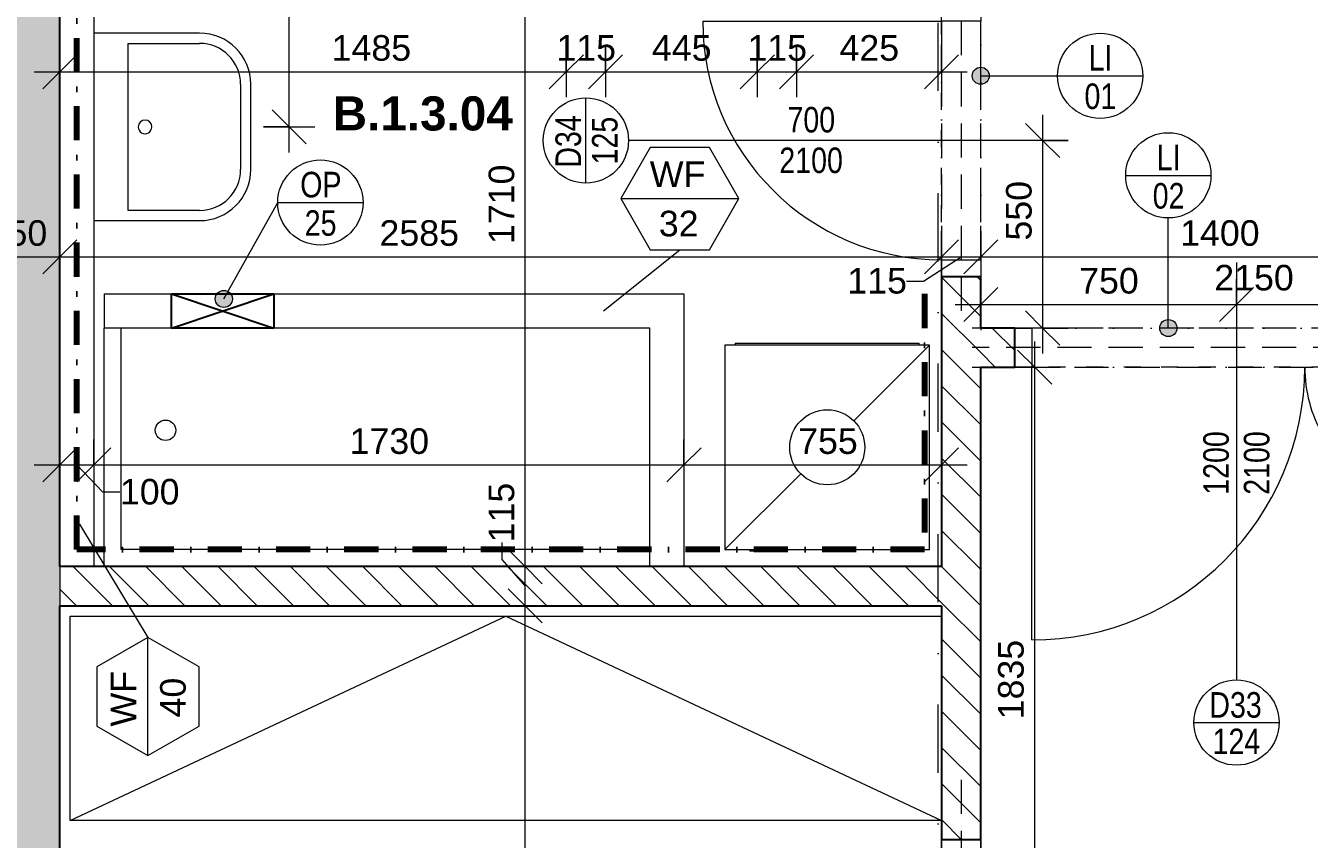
# Model space of a CAD drawing. Header units: millimetres. Extents: x -8633 to 38101, y -2985 to 57546.
# Drawn here: x 12596 to 16359, y 47453 to 49840 of the extents above; entities that cross this region are included whole.
import ezdxf

# ---------------------------------------------------------------- set-up
doc = ezdxf.new("R2010")
doc.units = ezdxf.units.MM
for name, pattern in [('HA_Dash_3mm-S1mm', [150, 100, -50]), ('HA_DashDot_10mm-S3mm', [500, 200, -150, 0, -150]), ('HA_DashDot_2_2mm-S0_6mm', [110, 50, -30, 0, -30]), ('HA_DashDot_4mm-S1mm', [200, 100, -50, 0, -50])]:
    doc.linetypes.add(name, pattern=pattern)
for name, color, linetype, lineweight in [('A-____-____-DIMS', 9, 'Continuous', 5), ('A-____-____-DIMS-50', 9, 'Continuous', 5), ('A-AREA-____-IDEN', 9, 'Continuous', 9), ('A-DETL-____-OTLN', 9, 'Continuous', 25), ('A-DOOR-____-IDEN', 9, 'Continuous', 9), ('A-DOOR-____-MCUT', 9, 'HA_DashDot_2_2mm-S0_6mm', 9), ('A-DOOR-____-OTLN', 9, 'Continuous', 9), ('A-DOOR-FRAM-MCUT', 9, 'Continuous', 9), ('A-GENM-____-HDLN', 9, 'HA_Dash_3mm-S1mm', 9), ('A-GENM-____-IDEN', 9, 'Continuous', 9), ('A-GENM-____-OTLN', 9, 'Continuous', 9), ('A-WALL-____-IDEN', 9, 'Continuous', 9), ('A-WALL-____-MCUT', 9, 'Continuous', 25), ('A-WALL-____-PATT', 9, 'Continuous', 25), ('E-ELEC-FIXT-OTLN', 9, 'Continuous', 9), ('I-FURN-____-OTLN', 9, 'Continuous', 9), ('I-WALL-____-MCUT', 9, 'Continuous', 25), ('I-WALL-____-OTLN', 9, 'Continuous', 9), ('P-SANR-FIXT-OTLN', 9, 'Continuous', 9), ('S-GRID-____-OTLN', 9, 'Continuous', 5)]:
    doc.layers.add(name, color=color, linetype=linetype, lineweight=lineweight)
doc.styles.add('Arial_1', font='arial.ttf', dxfattribs={"height": 75})
doc.styles.add('Arial_2', font='arial.ttf', dxfattribs={"width": 0.8, "height": 75})
doc.styles.add('Arial_B', font='arialbd.ttf', dxfattribs={"height": 100})
doc.dimstyles.new('Inner_Dimensions', dxfattribs={"dimscale": 304.8, "dimtxt": 76.519455, "dimasz": 0.328084, "dimexe": 0.246063, "dimexo": 0.0625, "dimgap": 0.032808, "dimtad": 1, "dimdec": 0, "dimzin": 0, "dimdsep": 46, "dimtxsty": 'Arial_1', "dimblk1": 'OBLIQUE', "dimblk2": 'OBLIQUE', "dimsah": 1, "dimcen": 0.09, "dimdle": 0.246063, "dimazin": 0, "dimtfac": 1, "dimtdec": 4, "dimtix": 1, "dimtmove": 0, "dimatfit": 3, "dimfxl": 0.246063, "dimfxlon": 1, "dimtvp": 1, "dimtolj": 1, "dimtzin": 0, "dimlwd": 9, "dimlwe": 9, "dimarcsym": 2})
doc.dimstyles.new('Inner_Dimensions_1', dxfattribs={"dimscale": 304.8, "dimtxt": 76.519455, "dimasz": 0.328084, "dimexe": 0.246063, "dimexo": 0.0625, "dimgap": 0.032808, "dimtad": 1, "dimdec": 0, "dimzin": 0, "dimdsep": 46, "dimtxsty": 'Arial_1', "dimblk1": 'OBLIQUE', "dimblk2": 'OBLIQUE', "dimsah": 1, "dimcen": 0.09, "dimdle": 0.246063, "dimazin": 0, "dimtfac": 1, "dimtdec": 4, "dimtix": 1, "dimtmove": 2, "dimatfit": 3, "dimfxl": 0.246063, "dimfxlon": 1, "dimtvp": 1, "dimtolj": 1, "dimtzin": 0, "dimlwd": 9, "dimlwe": 9, "dimarcsym": 2})
doc.dimstyles.new('Inner_Dimensions_2', dxfattribs={"dimscale": 304.8, "dimtxt": 76.519455, "dimasz": 0.328084, "dimexe": 0.246063, "dimexo": 0.0625, "dimgap": 0.032808, "dimtad": 1, "dimdec": 0, "dimzin": 0, "dimdsep": 46, "dimtxsty": 'Arial_1', "dimblk1": 'OBLIQUE', "dimblk2": 'OBLIQUE', "dimsah": 1, "dimcen": 0.09, "dimdle": 0.246063, "dimazin": 0, "dimtfac": 1, "dimtdec": 4, "dimtix": 1, "dimtmove": 1, "dimatfit": 3, "dimfxl": 0.246063, "dimfxlon": 1, "dimtvp": 1, "dimtolj": 1, "dimtzin": 0, "dimlwd": 9, "dimlwe": 9, "dimarcsym": 2})
pattern_1 = [(135, (0, 0), (-53.03301, -53.03301), [])]

# ---------------------------------------------------------------- blocks, each defined once
blk = doc.blocks.new('HA_DR_Single_Swing_Solid - In_BJ_700x2100-2124340-DPS_1NP - B')
at = {"layer": 'A-DOOR-____-MCUT'}
for p, q in [((-350, 57.5), (350, 57.5)), ((-350, -57.5), (350, -57.5))]:
    blk.add_line(p, q, dxfattribs=at)
at = {"layer": 'A-DOOR-____-OTLN', "lineweight": 5}
blk.add_line((350, 757.5), (350, 57.5), dxfattribs=at)
blk.add_arc((350, 57.5), 700, 90, 180, dxfattribs=at)
at = {"layer": 'A-DOOR-FRAM-MCUT'}
for p, q in [((-400, 57.5), (-350, 57.5)), ((-350, 57.5), (-350, -57.5)), ((350, 57.5), (400, 57.5)), ((350, -57.5), (350, 57.5)), ((-350, -57.5), (-400, -57.5)), ((400, -57.5), (350, -57.5))]:
    blk.add_line(p, q, dxfattribs=at)
blk = doc.blocks.new('HA_DR_Single_Swing_Solid - In_BJ_800x2100-2124336-DPS_1NP - B')
at = {"layer": 'A-DOOR-____-MCUT'}
for p, q in [((-400, 57.5), (400, 57.5)), ((-400, -57.5), (400, -57.5))]:
    blk.add_line(p, q, dxfattribs=at)
at = {"layer": 'A-DOOR-____-OTLN', "lineweight": 5}
blk.add_line((400, 857.5), (400, 57.5), dxfattribs=at)
blk.add_arc((400, 57.5), 800, 90, 180, dxfattribs=at)
at = {"layer": 'A-DOOR-FRAM-MCUT'}
for p, q in [((-450, 57.5), (-400, 57.5)), ((-400, 57.5), (-400, -57.5)), ((400, 57.5), (450, 57.5)), ((400, -57.5), (400, 57.5)), ((-400, -57.5), (-450, -57.5)), ((450, -57.5), (400, -57.5))]:
    blk.add_line(p, q, dxfattribs=at)
blk = doc.blocks.new('ABMV_WashBasin_Generic - 550x460-1520088-DPS_1NP - B')
at = {"layer": 'P-SANR-FIXT-OTLN'}
for p, q in [((250, 510), (0, 510)), ((0, 480), (250, 480)), ((-150, 360), (-150, 50)), ((-120, 150), (-120, 360)), ((370, 360), (370, 150)), ((400, 50), (400, 360)), ((370, 150), (-120, 150))]:
    blk.add_line(p, q, dxfattribs=at)
for centre, radius, start, end in [((0, 360), 150, 90, 180), ((250, 360), 150, 360, 90), ((0, 360), 120, 90, 180), ((250, 360), 120, 360, 90), ((125, 200), 20, 90, 270), ((125, 200), 20, 270, 90)]:
    blk.add_arc(centre, radius, start, end, dxfattribs=at)
blk = doc.blocks.new('ABMV_Bathtub_Generic - 800_1700-V4-DPS_1NP - B')
at = {"layer": 'P-SANR-FIXT-OTLN'}
for p, q in [((750, 1600), (750, 50)), ((750, 1600), (750, 50)), ((750, 50), (100, 50)), ((750, 50), (100, 50)), ((800, 0), (100, 0)), ((800, 0), (100, 0))]:
    blk.add_line(p, q, dxfattribs=at)
blk.add_circle((400, 180), 30, dxfattribs=at)
blk = doc.blocks.new('R_bathroom_washing_machine - 600x600x900-1448762-DPS_1NP - B')
at = {"layer": 'E-ELEC-FIXT-OTLN'}
for p, q in [((677.5, 596.6), (77.5, 596.6)), ((77.5, 596.6), (77.5, -3.4)), ((455.3, 374.4), (677.5, 596.6)), ((554.7, 601.6), (554.7, 596.6)), ((554.7, 601.6), (572.4, 601.6)), ((572.2, 601.6), (572.2, 596.6)), ((572.4, 601.6), (579.7, 601.6)), ((579.7, 601.6), (586.9, 601.6)), ((586.9, 601.6), (604.7, 601.6)), ((587.2, 596.6), (587.2, 601.6)), ((604.7, 596.6), (604.7, 601.6)), ((677.5, -3.4), (677.5, 596.6)), ((77.5, -3.4), (299.7, 218.9)), ((77.5, -3.4), (677.5, -3.4)), ((107.5, -3.4), (107.5, -8.4)), ((647.5, -8.4), (107.5, -8.4)), ((647.5, -8.4), (647.5, -3.4))]:
    blk.add_line(p, q, dxfattribs=at)
blk.add_circle((377.5, 296.6), 110, dxfattribs=at)
blk = doc.blocks.new('HA_DR_Double_Swing_Solid - In_BJ_1200x2100_800-1670814-DPS_1NP - B')
at = {"layer": 'A-DOOR-____-MCUT'}
for p, q in [((-600, 57.5), (600, 57.5)), ((-600, -57.5), (600, -57.5))]:
    blk.add_line(p, q, dxfattribs=at)
at = {"layer": 'A-DOOR-____-OTLN', "lineweight": 5}
for p, q in [((600, 857.5), (600, 57.5)), ((-253.6, 257.5), (-600, 57.5))]:
    blk.add_line(p, q, dxfattribs=at)
for centre, radius, start, end in [((600, 57.5), 800, 90, 180), ((-600, 57.5), 400, 360, 30)]:
    blk.add_arc(centre, radius, start, end, dxfattribs=at)
at = {"layer": 'A-DOOR-FRAM-MCUT'}
for p, q in [((-650, 57.5), (-600, 57.5)), ((-600, 57.5), (-600, -57.5)), ((600, 57.5), (650, 57.5)), ((600, -57.5), (600, 57.5)), ((-600, -57.5), (-650, -57.5)), ((650, -57.5), (600, -57.5))]:
    blk.add_line(p, q, dxfattribs=at)
blk = doc.blocks.new('NAB_Šatní_skříň_ADNS - 600x2000xšířka-1556733-DPS_1NP - B')
at = {"layer": 'I-FURN-____-OTLN'}
for p, q in [((0, -600), (1277.5, 0)), ((0, 0), (2555, 0)), ((0, -600), (0, 0)), ((1277.5, 0), (2555, -600)), ((2555, -600), (0, -600))]:
    blk.add_line(p, q, dxfattribs=at)
blk = doc.blocks.new('HA_GM_Tiling_LineBased - Generic Tiles-2050452-DPS_1NP - B')
at = {"layer": 'A-GENM-____-OTLN', "linetype": 'HA_DashDot_4mm-S1mm', "lineweight": 80}
blk.add_line((50, -50), (800, -50), dxfattribs=at)
blk = doc.blocks.new('HA_GM_Tiling_LineBased - Generic Tiles-2050453-DPS_1NP - B')
at = {"layer": 'A-GENM-____-OTLN', "linetype": 'HA_DashDot_4mm-S1mm', "lineweight": 80}
blk.add_line((50, -50), (2535, -50), dxfattribs=at)
blk = doc.blocks.new('HA_GM_Tiling_LineBased - Generic Tiles-2050454-DPS_1NP - B')
at = {"layer": 'A-GENM-____-OTLN', "linetype": 'HA_DashDot_4mm-S1mm', "lineweight": 80}
blk.add_line((50, -50), (2375, -50), dxfattribs=at)
blk = doc.blocks.new('TB_Porotherm KP11_5_1250mm - TB_Porotherm KP11_5_1250mm-1925016-DPS_1NP - B')
at = {"layer": 'A-GENM-____-HDLN'}
for p, q in [((625, 57.5), (-625, 57.5)), ((-625, 0), (625, 0)), ((-625, -57.5), (625, -57.5))]:
    blk.add_line(p, q, dxfattribs=at)
blk = doc.blocks.new('TB_Porotherm KP11_5_1000mm - TB_Porotherm KP11_5_1000mm-1925202-DPS_1NP - B')
at = {"layer": 'A-GENM-____-HDLN'}
for p, q in [((500, 57.5), (-500, 57.5)), ((-500, 0), (500, 0)), ((-500, -57.5), (500, -57.5))]:
    blk.add_line(p, q, dxfattribs=at)
blk = doc.blocks.new('HA_TAG_Door_TypeMark_wDimensions - Scale50_Left with Bouble-921048-DPS_1NP - B')
at = {"layer": 'A-DOOR-____-IDEN'}
for p, q in [((-2.5, 22), (2.5, 22)), ((0, -5), (0, 19.5))]:
    blk.add_line(p, q, dxfattribs=at)
blk.add_circle((0, 22), 2.5, dxfattribs=at)
blk = doc.blocks.new('HA_TAG_Door_TypeMark_wDimensions - Scale50_Right with Bouble-921060-DPS_1NP - B')
at = {"layer": 'A-DOOR-____-IDEN'}
for p, q in [((0, 5), (0, -19.5)), ((-2.5, -22), (2.5, -22))]:
    blk.add_line(p, q, dxfattribs=at)
blk.add_circle((0, -22), 2.5, dxfattribs=at)
blk = doc.blocks.new('DIMBLOCK105-DPS_1NP - B')
at = {"layer": 'A-____-____-DIMS-50', "lineweight": 9}
for p, q in [((12445.7, 49236.5), (12445.7, 49086.5)), ((12445.7, 49161.5), (12445.7, 49236.5)), ((12695.7, 49236.5), (12695.7, 49086.5)), ((12695.7, 49161.5), (12695.7, 49236.5)), ((12445.7, 49161.5), (12495.7, 49211.5)), ((12695.7, 49161.5), (12745.7, 49211.5)), ((12445.7, 49161.5), (12395.7, 49111.5)), ((12445.7, 49161.5), (12695.7, 49161.5)), ((12695.7, 49161.5), (12645.7, 49111.5))]:
    blk.add_line(p, q, dxfattribs=at)
at = {"layer": 'A-____-____-DIMS-50', "color": 0, "lineweight": 9, "insert": (12484.2, 49268.9), "char_height": 75, "width": 207.662, "attachment_point": 1, "line_spacing_factor": 0.941778, "style": 'Arial_1'}
blk.add_mtext('250', dxfattribs=at)
blk = doc.blocks.new('_Oblique')
at = {"color": 0, "linetype": 'ByBlock', "lineweight": -2}
blk.add_line((-0.5, -0.5), (0.5, 0.5), dxfattribs=at)
blk = doc.blocks.new('DIMBLOCK106-DPS_1NP - B')
at = {"layer": 'A-____-____-DIMS-50', "lineweight": 9}
for p, q in [((12695.7, 49236.5), (12695.7, 49086.5)), ((12695.7, 49161.5), (12695.7, 49236.5)), ((15280.7, 49236.5), (15280.7, 49086.5)), ((15280.7, 49161.5), (15280.7, 49236.5)), ((12695.7, 49161.5), (12745.7, 49211.5)), ((15280.7, 49161.5), (15330.7, 49211.5)), ((12695.7, 49161.5), (12645.7, 49111.5)), ((12695.7, 49161.5), (15280.7, 49161.5)), ((15280.7, 49161.5), (15230.7, 49111.5))]:
    blk.add_line(p, q, dxfattribs=at)
at = {"layer": 'A-____-____-DIMS-50', "color": 0, "lineweight": 9, "insert": (13633, 49268.9), "char_height": 75, "width": 276.883, "attachment_point": 1, "line_spacing_factor": 0.941778, "style": 'Arial_1'}
blk.add_mtext('2585', dxfattribs=at)
blk = doc.blocks.new('DIMBLOCK107-DPS_1NP - B')
at = {"layer": 'A-____-____-DIMS-50', "lineweight": 9}
for p, q in [((15280.7, 49236.5), (15280.7, 49086.5)), ((15280.7, 49161.5), (15280.7, 49236.5)), ((15395.7, 49236.5), (15395.7, 49086.5)), ((15395.7, 49161.5), (15395.7, 49236.5)), ((15280.7, 49161.5), (15330.7, 49211.5)), ((15395.7, 49161.5), (15445.7, 49211.5)), ((15227.7, 49090.3), (15338.2, 49161.5)), ((15280.7, 49161.5), (15230.7, 49111.5)), ((15280.7, 49161.5), (15395.7, 49161.5)), ((15395.7, 49161.5), (15345.7, 49111.5)), ((15177.7, 49090.3), (15227.7, 49090.3))]:
    blk.add_line(p, q, dxfattribs=at)
at = {"layer": 'A-____-____-DIMS-50', "color": 0, "lineweight": 9, "insert": (15004.7, 49128.8), "char_height": 75, "width": 207.662, "attachment_point": 1, "line_spacing_factor": 0.941778, "style": 'Arial_1'}
blk.add_mtext('115', dxfattribs=at)
blk = doc.blocks.new('DIMBLOCK108-DPS_1NP - B')
at = {"layer": 'A-____-____-DIMS-50', "lineweight": 9}
for p, q in [((15395.7, 49236.5), (15395.7, 49086.5)), ((15395.7, 49161.5), (15395.7, 49236.5)), ((16795.7, 49236.5), (16795.7, 49086.5)), ((16795.7, 49161.5), (16795.7, 49236.5)), ((15395.7, 49161.5), (15445.7, 49211.5)), ((16795.7, 49161.5), (16845.7, 49211.5)), ((15395.7, 49161.5), (15345.7, 49111.5)), ((15395.7, 49161.5), (16795.7, 49161.5)), ((16795.7, 49161.5), (16745.7, 49111.5))]:
    blk.add_line(p, q, dxfattribs=at)
at = {"layer": 'A-____-____-DIMS-50', "color": 0, "lineweight": 9, "insert": (15980.3, 49268.9), "char_height": 75, "width": 276.883, "attachment_point": 1, "line_spacing_factor": 0.941778, "style": 'Arial_1'}
blk.add_mtext('1400', dxfattribs=at)
blk = doc.blocks.new('DIMBLOCK167-DPS_1NP - B')
at = {"layer": 'A-____-____-DIMS-50', "lineweight": 9}
for p, q in [((14060.2, 48137.7), (14010.2, 48187.7)), ((13985.2, 48137.7), (14135.2, 48137.7)), ((14060.2, 48137.7), (13985.2, 48137.7)), ((14060.2, 43977.7), (14060.2, 48137.7)), ((14060.2, 48137.7), (14110.2, 48087.7)), ((14060.2, 44052.7), (14010.2, 44102.7)), ((13985.2, 44052.7), (14135.2, 44052.7)), ((14060.2, 44052.7), (13985.2, 44052.7)), ((14060.2, 44052.7), (14110.2, 44002.7))]:
    blk.add_line(p, q, dxfattribs=at)
at = {"layer": 'A-____-____-DIMS-50', "color": 0, "lineweight": 9, "insert": (13952.9, 45712.9), "char_height": 75, "width": 276.883, "attachment_point": 1, "rotation": 90, "line_spacing_factor": 0.941778, "style": 'Arial_1'}
blk.add_mtext('4085', dxfattribs=at)
blk = doc.blocks.new('DIMBLOCK168-DPS_1NP - B')
at = {"layer": 'A-____-____-DIMS-50', "lineweight": 9}
for p, q in [((13991.4, 48324), (13991.4, 48274)), ((14060.2, 48252.7), (14010.2, 48302.7)), ((13985.2, 48252.7), (14135.2, 48252.7)), ((14060.2, 48252.7), (13985.2, 48252.7)), ((13991.4, 48274), (14060.2, 48195.2)), ((14060.2, 48137.7), (14060.2, 48252.7)), ((14060.2, 48252.7), (14110.2, 48202.7)), ((14060.2, 48137.7), (14010.2, 48187.7)), ((13985.2, 48137.7), (14135.2, 48137.7)), ((14060.2, 48137.7), (13985.2, 48137.7)), ((14060.2, 48137.7), (14110.2, 48087.7))]:
    blk.add_line(p, q, dxfattribs=at)
at = {"layer": 'A-____-____-DIMS-50', "color": 0, "lineweight": 9, "insert": (13952.9, 48324), "char_height": 75, "width": 207.662, "attachment_point": 1, "rotation": 90, "line_spacing_factor": 0.941778, "style": 'Arial_1'}
blk.add_mtext('115', dxfattribs=at)
blk = doc.blocks.new('DIMBLOCK169-DPS_1NP - B')
at = {"layer": 'A-____-____-DIMS-50', "lineweight": 9}
for p, q in [((14060.2, 49962.7), (14010.2, 50012.7)), ((14135.2, 49962.7), (13985.2, 49962.7)), ((14060.2, 48252.7), (14060.2, 49962.7)), ((14060.2, 49962.7), (14110.2, 49912.7)), ((14060.2, 49962.7), (14135.2, 49962.7)), ((14060.2, 48252.7), (14010.2, 48302.7)), ((13985.2, 48252.7), (14135.2, 48252.7)), ((14060.2, 48252.7), (13985.2, 48252.7)), ((14060.2, 48252.7), (14110.2, 48202.7))]:
    blk.add_line(p, q, dxfattribs=at)
at = {"layer": 'A-____-____-DIMS-50', "color": 0, "lineweight": 9, "insert": (13952.9, 49199), "char_height": 75, "width": 276.883, "attachment_point": 1, "rotation": 90, "line_spacing_factor": 0.941778, "style": 'Arial_1'}
blk.add_mtext('1710', dxfattribs=at)
blk = doc.blocks.new('DIMBLOCK183-DPS_1NP - B')
at = {"layer": 'A-____-____-DIMS-50', "lineweight": 9}
for p, q in [((12695.7, 49779.5), (12695.7, 49629.5)), ((12695.7, 49704.5), (12695.7, 49779.5)), ((12695.7, 49704.5), (12745.7, 49754.5)), ((14180.7, 49779.5), (14180.7, 49629.5)), ((14180.7, 49704.5), (14180.7, 49779.5)), ((14180.7, 49704.5), (14230.7, 49754.5)), ((12620.7, 49704.5), (14180.7, 49704.5)), ((12695.7, 49704.5), (12645.7, 49654.5)), ((14180.7, 49704.5), (14130.7, 49654.5))]:
    blk.add_line(p, q, dxfattribs=at)
at = {"layer": 'A-____-____-DIMS-50', "color": 0, "lineweight": 9, "insert": (13492.7, 49811.9), "char_height": 75, "width": 276.883, "attachment_point": 1, "line_spacing_factor": 0.941778, "style": 'Arial_1'}
blk.add_mtext('1485', dxfattribs=at)
blk = doc.blocks.new('DIMBLOCK184-DPS_1NP - B')
at = {"layer": 'A-____-____-DIMS-50', "lineweight": 9}
for p, q in [((14180.7, 49779.5), (14180.7, 49629.5)), ((14180.7, 49704.5), (14180.7, 49779.5)), ((14180.7, 49704.5), (14230.7, 49754.5)), ((14295.7, 49779.5), (14295.7, 49629.5)), ((14295.7, 49704.5), (14295.7, 49779.5)), ((14295.7, 49704.5), (14345.7, 49754.5)), ((14180.7, 49704.5), (14130.7, 49654.5)), ((14180.7, 49704.5), (14295.7, 49704.5)), ((14295.7, 49704.5), (14245.7, 49654.5))]:
    blk.add_line(p, q, dxfattribs=at)
at = {"layer": 'A-____-____-DIMS-50', "color": 0, "lineweight": 9, "insert": (14151.7, 49811.9), "char_height": 75, "width": 207.662, "attachment_point": 1, "line_spacing_factor": 0.941778, "style": 'Arial_1'}
blk.add_mtext('115', dxfattribs=at)
blk = doc.blocks.new('DIMBLOCK185-DPS_1NP - B')
at = {"layer": 'A-____-____-DIMS-50', "lineweight": 9}
for p, q in [((14295.7, 49779.5), (14295.7, 49629.5)), ((14295.7, 49704.5), (14295.7, 49779.5)), ((14295.7, 49704.5), (14345.7, 49754.5)), ((14740.7, 49779.5), (14740.7, 49629.5)), ((14740.7, 49704.5), (14740.7, 49779.5)), ((14740.7, 49704.5), (14790.7, 49754.5)), ((14295.7, 49704.5), (14245.7, 49654.5)), ((14295.7, 49704.5), (14740.7, 49704.5)), ((14740.7, 49704.5), (14690.7, 49654.5))]:
    blk.add_line(p, q, dxfattribs=at)
at = {"layer": 'A-____-____-DIMS-50', "color": 0, "lineweight": 9, "insert": (14431.7, 49811.9), "char_height": 75, "width": 207.662, "attachment_point": 1, "line_spacing_factor": 0.941778, "style": 'Arial_1'}
blk.add_mtext('445', dxfattribs=at)
blk = doc.blocks.new('DIMBLOCK186-DPS_1NP - B')
at = {"layer": 'A-____-____-DIMS-50', "lineweight": 9}
for p, q in [((14740.7, 49779.5), (14740.7, 49629.5)), ((14740.7, 49704.5), (14740.7, 49779.5)), ((14740.7, 49704.5), (14790.7, 49754.5)), ((14855.7, 49779.5), (14855.7, 49629.5)), ((14855.7, 49704.5), (14855.7, 49779.5)), ((14855.7, 49704.5), (14905.7, 49754.5)), ((14740.7, 49704.5), (14690.7, 49654.5)), ((14740.7, 49704.5), (14855.7, 49704.5)), ((14855.7, 49704.5), (14805.7, 49654.5))]:
    blk.add_line(p, q, dxfattribs=at)
at = {"layer": 'A-____-____-DIMS-50', "color": 0, "lineweight": 9, "insert": (14711.7, 49811.9), "char_height": 75, "width": 207.662, "attachment_point": 1, "line_spacing_factor": 0.941778, "style": 'Arial_1'}
blk.add_mtext('115', dxfattribs=at)
blk = doc.blocks.new('DIMBLOCK187-DPS_1NP - B')
at = {"layer": 'A-____-____-DIMS-50', "lineweight": 9}
for p, q in [((14855.7, 49779.5), (14855.7, 49629.5)), ((14855.7, 49704.5), (14855.7, 49779.5)), ((14855.7, 49704.5), (14905.7, 49754.5)), ((15280.7, 49779.5), (15280.7, 49629.5)), ((15280.7, 49704.5), (15280.7, 49779.5)), ((15280.7, 49704.5), (15330.7, 49754.5)), ((14855.7, 49704.5), (14805.7, 49654.5)), ((14855.7, 49704.5), (15355.7, 49704.5)), ((15280.7, 49704.5), (15230.7, 49654.5))]:
    blk.add_line(p, q, dxfattribs=at)
at = {"layer": 'A-____-____-DIMS-50', "color": 0, "lineweight": 9, "insert": (14981.7, 49811.9), "char_height": 75, "width": 207.662, "attachment_point": 1, "line_spacing_factor": 0.941778, "style": 'Arial_1'}
blk.add_mtext('425', dxfattribs=at)
blk = doc.blocks.new('DIMBLOCK207-DPS_1NP - B')
at = {"layer": 'A-____-____-DIMS-50', "lineweight": 9}
for p, q in [((12695.7, 48626), (12695.7, 48476)), ((12695.7, 48551), (12695.7, 48626)), ((12795.7, 48626), (12795.7, 48476)), ((12795.7, 48551), (12795.7, 48626)), ((12695.7, 48551), (12745.7, 48601)), ((12795.7, 48551), (12845.7, 48601)), ((12620.7, 48551), (12795.7, 48551)), ((12695.7, 48551), (12645.7, 48501)), ((12822, 48471.5), (12745.7, 48551)), ((12795.7, 48551), (12745.7, 48501)), ((12872, 48471.5), (12822, 48471.5))]:
    blk.add_line(p, q, dxfattribs=at)
at = {"layer": 'A-____-____-DIMS-50', "color": 0, "lineweight": 9, "insert": (12872, 48510), "char_height": 75, "width": 207.662, "attachment_point": 1, "line_spacing_factor": 0.941778, "style": 'Arial_1'}
blk.add_mtext('100', dxfattribs=at)
blk = doc.blocks.new('DIMBLOCK208-DPS_1NP - B')
at = {"layer": 'A-____-____-DIMS-50', "lineweight": 9}
for p, q in [((12795.7, 48626), (12795.7, 48476)), ((12795.7, 48551), (12795.7, 48626)), ((14525.7, 48626), (14525.7, 48476)), ((14525.7, 48551), (14525.7, 48626)), ((12795.7, 48551), (12845.7, 48601)), ((14525.7, 48551), (14575.7, 48601)), ((12795.7, 48551), (12745.7, 48501)), ((12795.7, 48551), (14525.7, 48551)), ((14525.7, 48551), (14475.7, 48501))]:
    blk.add_line(p, q, dxfattribs=at)
at = {"layer": 'A-____-____-DIMS-50', "color": 0, "lineweight": 9, "insert": (13545.3, 48658.4), "char_height": 75, "width": 276.883, "attachment_point": 1, "line_spacing_factor": 0.941778, "style": 'Arial_1'}
blk.add_mtext('1730', dxfattribs=at)
blk = doc.blocks.new('DIMBLOCK209-DPS_1NP - B')
at = {"layer": 'A-____-____-DIMS-50', "lineweight": 9}
for p, q in [((14525.7, 48626), (14525.7, 48476)), ((14525.7, 48551), (14525.7, 48626)), ((15280.7, 48626), (15280.7, 48476)), ((15280.7, 48551), (15280.7, 48626)), ((14525.7, 48551), (14575.7, 48601)), ((15280.7, 48551), (15330.7, 48601)), ((14525.7, 48551), (14475.7, 48501)), ((14525.7, 48551), (15355.7, 48551)), ((15280.7, 48551), (15230.7, 48501))]:
    blk.add_line(p, q, dxfattribs=at)
at = {"layer": 'A-____-____-DIMS-50', "color": 0, "lineweight": 9, "insert": (14860.4, 48658.4), "char_height": 75, "width": 207.662, "attachment_point": 1, "line_spacing_factor": 0.941778, "style": 'Arial_1'}
blk.add_mtext('755', dxfattribs=at)
blk = doc.blocks.new('DIMBLOCK212-DPS_1NP - B')
at = {"layer": 'A-____-____-DIMS-50', "lineweight": 9}
for p, q in [((15554, 48837.7), (15504, 48887.7)), ((15554, 47002.7), (15554, 48912.7)), ((15479, 48837.7), (15629, 48837.7)), ((15554, 48837.7), (15479, 48837.7)), ((15554, 48837.7), (15604, 48787.7)), ((15554, 47002.7), (15504, 47052.7)), ((15479, 47002.7), (15629, 47002.7)), ((15554, 47002.7), (15479, 47002.7)), ((15554, 47002.7), (15604, 46952.7))]:
    blk.add_line(p, q, dxfattribs=at)
at = {"layer": 'A-____-____-DIMS-50', "color": 0, "lineweight": 9, "insert": (15446.6, 47804.9), "char_height": 75, "width": 276.883, "attachment_point": 1, "rotation": 90, "line_spacing_factor": 0.941778, "style": 'Arial_1'}
blk.add_mtext('1835', dxfattribs=at)
blk = doc.blocks.new('DIMBLOCK213-DPS_1NP - B')
at = {"layer": 'A-____-____-DIMS-50', "lineweight": 9}
for p, q in [((15395.7, 49096.4), (15395.7, 48946.4)), ((15395.7, 49021.4), (15395.7, 49096.4)), ((16145.7, 49096.4), (16145.7, 48946.4)), ((16145.7, 49021.4), (16145.7, 49096.4)), ((15395.7, 49021.4), (15445.7, 49071.4)), ((16145.7, 49021.4), (16195.7, 49071.4)), ((15320.7, 49021.4), (16145.7, 49021.4)), ((15395.7, 49021.4), (15345.7, 48971.4)), ((16145.7, 49021.4), (16095.7, 48971.4))]:
    blk.add_line(p, q, dxfattribs=at)
at = {"layer": 'A-____-____-DIMS-50', "color": 0, "lineweight": 9, "insert": (15684.2, 49128.8), "char_height": 75, "width": 207.662, "attachment_point": 1, "line_spacing_factor": 0.941778, "style": 'Arial_1'}
blk.add_mtext('750', dxfattribs=at)
blk = doc.blocks.new('DIMBLOCK214-DPS_1NP - B')
at = {"layer": 'A-____-____-DIMS-50', "lineweight": 9}
for p, q in [((16145.7, 49096.4), (16145.7, 48946.4)), ((16145.7, 49021.4), (16145.7, 49096.4)), ((16995.7, 49096.4), (16995.7, 48946.4)), ((16995.7, 49021.4), (16995.7, 49096.4)), ((16145.7, 49021.4), (16195.7, 49071.4)), ((16995.7, 49021.4), (17045.7, 49071.4)), ((16145.7, 49021.4), (16095.7, 48971.4)), ((16145.7, 49021.4), (17070.7, 49021.4)), ((16995.7, 49021.4), (16945.7, 48971.4))]:
    blk.add_line(p, q, dxfattribs=at)
at = {"layer": 'A-____-____-DIMS-50', "color": 0, "lineweight": 9, "insert": (16484.2, 49128.8), "char_height": 75, "width": 207.662, "attachment_point": 1, "line_spacing_factor": 0.941778, "style": 'Arial_1'}
blk.add_mtext('850', dxfattribs=at)
blk = doc.blocks.new('DIMBLOCK215-DPS_1NP - B')
at = {"layer": 'A-____-____-DIMS-50', "lineweight": 9}
for p, q in [((15577.2, 49577.7), (15577.2, 48877.7)), ((15577.2, 49502.7), (15527.2, 49552.7)), ((15652.2, 49502.7), (15502.2, 49502.7)), ((15577.2, 49502.7), (15627.2, 49452.7)), ((15577.2, 49502.7), (15652.2, 49502.7)), ((15577.2, 48952.7), (15527.2, 49002.7)), ((15652.2, 48952.7), (15502.2, 48952.7)), ((15577.2, 48952.7), (15627.2, 48902.7)), ((15577.2, 48952.7), (15652.2, 48952.7))]:
    blk.add_line(p, q, dxfattribs=at)
at = {"layer": 'A-____-____-DIMS-50', "color": 0, "lineweight": 9, "insert": (15469.9, 49209.3), "char_height": 75, "width": 207.662, "attachment_point": 1, "rotation": 90, "line_spacing_factor": 0.941778, "style": 'Arial_1'}
blk.add_mtext('550', dxfattribs=at)
blk = doc.blocks.new('HA_TAG_GM_Products - Generic-588599-DPS_1NP - B')
at = {"layer": 'A-GENM-____-IDEN'}
blk.add_line((-2.5, 0), (2.5, 0), dxfattribs=at)
blk.add_circle((0, 0), 2.5, dxfattribs=at)
blk = doc.blocks.new('DIMBLOCK267-DPS_1NP - B')
at = {"layer": 'A-____-____-DIMS-50', "lineweight": 9}
for p, q in [((13368.1, 49467.7), (13368.1, 50602.7)), ((13368.1, 50527.7), (13318.1, 50577.7)), ((13293.1, 50527.7), (13443.1, 50527.7)), ((13368.1, 50527.7), (13293.1, 50527.7)), ((13368.1, 50527.7), (13418.1, 50477.7)), ((13368.1, 49542.7), (13318.1, 49592.7)), ((13293.1, 49542.7), (13443.1, 49542.7)), ((13368.1, 49542.7), (13293.1, 49542.7)), ((13368.1, 49542.7), (13418.1, 49492.7))]:
    blk.add_line(p, q, dxfattribs=at)
at = {"layer": 'A-____-____-DIMS-50', "color": 0, "lineweight": 9, "insert": (13260.7, 49948.7), "char_height": 75, "width": 207.662, "attachment_point": 1, "rotation": 90, "line_spacing_factor": 0.941778, "style": 'Arial_1'}
blk.add_mtext('985', dxfattribs=at)
blk = doc.blocks.new('HA_TAG_WA_Partitions - Group _ Type Mark-556634-DPS_1NP - B')
at = {"layer": 'A-WALL-____-IDEN'}
for p, q in [((-1.732, 3), (-3.464, 0)), ((1.732, 3), (-1.732, 3)), ((3.464, 0), (1.732, 3)), ((-3.464, 0), (3.464, 0)), ((-3.464, 0), (-1.732, -3)), ((1.732, -3), (3.464, 0)), ((-1.732, -3), (1.732, -3))]:
    blk.add_line(p, q, dxfattribs=at)

msp = doc.modelspace()

# ---------------------------------------------------------------- hatches: boundary and pattern name
at = {"layer": 'A-GENM-____-IDEN'}
h = msp.add_hatch(color=256, dxfattribs=at)
edge = h.paths.add_edge_path()
edge.add_arc((15395.7, 49692.7), 25, 0, 360)
h = msp.add_hatch(color=256, dxfattribs=at)
edge = h.paths.add_edge_path()
edge.add_arc((13176.6, 49037.9), 25, 0, 360)
h = msp.add_hatch(color=256, dxfattribs=at)
edge = h.paths.add_edge_path()
edge.add_arc((15945.7, 48952.7), 25, 0, 360)
at = {"layer": 'A-WALL-____-PATT', "lineweight": 9}
msp.add_hatch(color=256, dxfattribs=at).paths.add_polyline_path([(12445.7, 44052.7), (12695.7, 44052.7), (12695.7, 50677.7), (12445.7, 50677.7), (12445.7, 44620.1)])
at = {"layer": 'A-WALL-____-PATT', "lineweight": 5}
h = msp.add_hatch(dxfattribs=at)
h.set_pattern_fill('FP_2', color=256, style=0, pattern_type=2)
h.set_pattern_definition(pattern_1)
h.paths.add_polyline_path([(15395.7, 48252.7), (15395.7, 49102.7), (15280.7, 49102.7), (15280.7, 48252.7)])
h.paths.add_polyline_path([(15395.7, 49902.7), (15395.7, 49962.7), (15280.7, 49962.7), (15280.7, 49902.7)])
h = msp.add_hatch(dxfattribs=at)
h.set_pattern_fill('FP_2', color=256, style=0, pattern_type=2)
h.set_pattern_definition(pattern_1)
h.paths.add_polyline_path([(16995.7, 48837.7), (16995.7, 48952.7), (16795.7, 48952.7), (16795.7, 48837.7)])
h.paths.add_polyline_path([(15395.7, 48837.7), (15495.7, 48837.7), (15495.7, 48952.7), (15395.7, 48952.7)])
h = msp.add_hatch(dxfattribs=at)
h.set_pattern_fill('FP_2', color=256, style=0, pattern_type=2)
h.set_pattern_definition(pattern_1)
h.paths.add_polyline_path([(15395.7, 48137.7), (15395.7, 48252.7), (12695.7, 48252.7), (12695.7, 48137.7), (15280.7, 48137.7)])
h = msp.add_hatch(dxfattribs=at)
h.set_pattern_fill('FP_2', color=256, style=0, pattern_type=2)
h.set_pattern_definition(pattern_1)
h.paths.add_polyline_path([(15395.7, 44052.7), (15395.7, 46552.7), (15280.7, 46552.7), (15280.7, 44052.7)])
h.paths.add_polyline_path([(15280.7, 47452.7), (15395.7, 47452.7), (15395.7, 48137.7), (15280.7, 48137.7), (15280.7, 47678.5)])

# ---------------------------------------------------------------- linework, layer by layer
at = {"layer": 'A-DETL-____-OTLN'}
for p, q in [((13023, 49052.7), (13323, 49052.7)), ((13023, 48952.7), (13023, 49052.7)), ((13023, 49052.7), (13323, 48952.7)), ((13023, 48952.7), (13323, 49052.7)), ((13323, 49052.7), (13323, 48952.7)), ((13323, 48952.7), (13023, 48952.7))]:
    msp.add_line(p, q, dxfattribs=at)
at = {"layer": 'A-GENM-____-IDEN'}
for p, q in [((15395.7, 49692.7), (15620.7, 49692.7)), ((13176.6, 49037.9), (13334.7, 49320.8)), ((15945.7, 48952.7), (15945.7, 49275.6))]:
    msp.add_line(p, q, dxfattribs=at)
for centre in [(15395.7, 49692.7), (13176.6, 49037.9), (15945.7, 48952.7)]:
    msp.add_circle(centre, 25, dxfattribs=at)
at = {"layer": 'A-WALL-____-IDEN'}
for p, q in [((14289.5, 49002.7), (14513.5, 49182.3)), ((12753.9, 48377.3), (12954.2, 48045))]:
    msp.add_line(p, q, dxfattribs=at)
at = {"layer": 'A-WALL-____-MCUT', "lineweight": 9}
msp.add_line((12695.7, 48252.7), (12695.7, 48137.7), dxfattribs=at)
at = {"layer": 'I-WALL-____-MCUT'}
for p, q in [((12695.7, 48252.7), (12695.7, 50677.7)), ((15395.7, 49102.7), (15280.7, 49102.7)), ((15280.7, 49102.7), (15280.7, 48252.7)), ((15395.7, 48952.7), (15395.7, 49102.7)), ((15495.7, 48952.7), (15395.7, 48952.7)), ((15495.7, 48837.7), (15495.7, 48952.7)), ((15395.7, 47452.7), (15395.7, 48837.7)), ((15395.7, 48837.7), (15495.7, 48837.7)), ((15280.7, 48252.7), (12695.7, 48252.7)), ((12695.7, 44052.7), (12695.7, 48137.7)), ((12695.7, 48137.7), (15280.7, 48137.7)), ((15280.7, 48137.7), (15280.7, 47452.7)), ((15280.7, 47452.7), (15395.7, 47452.7))]:
    msp.add_line(p, q, dxfattribs=at)
at = {"layer": 'I-WALL-____-OTLN'}
for p, q in [((12795.7, 50527.7), (12795.7, 48252.7)), ((12825.7, 49052.7), (12825.7, 48952.7)), ((12825.7, 49052.7), (14525.7, 49052.7)), ((14525.7, 49052.7), (14525.7, 48252.7)), ((14425.7, 48952.7), (12825.7, 48952.7)), ((14425.7, 48252.7), (14425.7, 48952.7))]:
    msp.add_line(p, q, dxfattribs=at)
at = {"layer": 'S-GRID-____-OTLN', "linetype": 'HA_DashDot_10mm-S3mm', "lineweight": 9}
msp.add_line((15270.7, 38646.2), (15270.7, 55921.8), dxfattribs=at)

# ---------------------------------------------------------------- block references
at = {"layer": 'A-DOOR-____-IDEN', "xscale": 49.99999999999998, "yscale": 49.99999999999998, "zscale": 49.99999999999998, "rotation": 89.99999999999993}
msp.add_blockref('HA_TAG_Door_TypeMark_wDimensions - Scale50_Left with Bouble-921048-DPS_1NP - B', (15338.2, 49502.7), dxfattribs=at)
at = {"layer": 'A-DOOR-____-IDEN', "xscale": 49.99999999999998, "yscale": 49.99999999999998, "zscale": 49.99999999999998}
msp.add_blockref('HA_TAG_Door_TypeMark_wDimensions - Scale50_Right with Bouble-921060-DPS_1NP - B', (16145.7, 48895.2), dxfattribs=at)
at = {"layer": 'A-DOOR-____-OTLN'}
for name, p, rotation in [('HA_DR_Single_Swing_Solid - In_BJ_700x2100-2124340-DPS_1NP - B', (15338.2, 49502.7), 89.99999999999986), ('HA_DR_Double_Swing_Solid - In_BJ_1200x2100_800-1670814-DPS_1NP - B', (16145.7, 48895.2), 180), ('HA_DR_Single_Swing_Solid - In_BJ_800x2100-2124336-DPS_1NP - B', (15338.2, 47002.7), 89.99999999999982)]:
    msp.add_blockref(name, p, dxfattribs=dict(at, rotation=rotation))
at = {"layer": 'A-GENM-____-IDEN', "xscale": 49.99999999999998, "yscale": 49.99999999999998, "zscale": 49.99999999999998}
for p in [(15745.7, 49692.7), (15945.7, 49400.6), (13459.7, 49320.8)]:
    msp.add_blockref('HA_TAG_GM_Products - Generic-588599-DPS_1NP - B', p, dxfattribs=at)
at = {"layer": 'A-GENM-____-OTLN', "linetype": 'HA_DashDot_4mm-S1mm', "lineweight": 80}
for name, p, rotation in [('HA_GM_Tiling_LineBased - Generic Tiles-2050454-DPS_1NP - B', (12695.7, 48252.7), 89.9999999999999), ('HA_GM_Tiling_LineBased - Generic Tiles-2050452-DPS_1NP - B', (15280.7, 49102.7), 269.9999999999998), ('HA_GM_Tiling_LineBased - Generic Tiles-2050453-DPS_1NP - B', (15280.7, 48252.7), 180)]:
    msp.add_blockref(name, p, dxfattribs=dict(at, rotation=rotation))
at = {"layer": 'A-GENM-____-OTLN'}
for name, p, rotation in [('TB_Porotherm KP11_5_1000mm - TB_Porotherm KP11_5_1000mm-1925202-DPS_1NP - B', (15338.2, 49502.7), 269.9999999999998), ('TB_Porotherm KP11_5_1250mm - TB_Porotherm KP11_5_1250mm-1925016-DPS_1NP - B', (15995.7, 48895.2), 180), ('TB_Porotherm KP11_5_1250mm - TB_Porotherm KP11_5_1250mm-1925016-DPS_1NP - B', (15338.2, 47002.7), 269.9999999999998)]:
    msp.add_blockref(name, p, dxfattribs=dict(at, rotation=rotation))
at = {"layer": 'A-WALL-____-IDEN', "xscale": 49.99999999999998, "yscale": 49.99999999999998, "zscale": 49.99999999999998}
msp.add_blockref('HA_TAG_WA_Partitions - Group _ Type Mark-556634-DPS_1NP - B', (14513.5, 49332.3), dxfattribs=at)
at = {"layer": 'A-WALL-____-IDEN', "xscale": 49.99999999999998, "yscale": 49.99999999999998, "zscale": 49.99999999999998, "rotation": 89.9999999999999}
msp.add_blockref('HA_TAG_WA_Partitions - Group _ Type Mark-556634-DPS_1NP - B', (12954.2, 47871.8), dxfattribs=at)
at = {"layer": 'E-ELEC-FIXT-OTLN', "rotation": 180}
msp.add_blockref('R_bathroom_washing_machine - 600x600x900-1448762-DPS_1NP - B', (15323.2, 48899.4), dxfattribs=at)
at = {"layer": 'I-FURN-____-OTLN'}
msp.add_blockref('NAB_Šatní_skříň_ADNS - 600x2000xšířka-1556733-DPS_1NP - B', (12725.7, 48107.7), dxfattribs=at)
at = {"layer": 'P-SANR-FIXT-OTLN'}
for name, p, rotation in [('ABMV_WashBasin_Generic - 550x460-1520088-DPS_1NP - B', (12745.7, 49667.7), 269.9999999999998), ('ABMV_Bathtub_Generic - 800_1700-V4-DPS_1NP - B', (12825.7, 49052.7), 270)]:
    msp.add_blockref(name, p, dxfattribs=dict(at, rotation=rotation))

# ---------------------------------------------------------------- texts
at = {"layer": 'A-AREA-____-IDEN', "lineweight": 5, "insert": (13495.8, 49632.3), "char_height": 100, "width": 653.375, "attachment_point": 1, "style": 'Arial_B'}
msp.add_mtext('B.1.3.04', dxfattribs=at)
at = {"layer": 'A-DOOR-____-IDEN', "lineweight": 5, "char_height": 75, "attachment_point": 1}
for s, insert, width, style in [('700', (14829, 49601.3), 173.164, 'Arial_2'), ('2100', (14805.2, 49482.2), 230.886, 'Arial_2'), ('2150', (16080.4, 49137.9), 288.607, 'Arial_1'), ('D33', (16065.9, 47884.6), 189.198, 'Arial_2'), ('124', (16075.5, 47777.6), 173.164, 'Arial_2')]:
    msp.add_mtext(s, dxfattribs=dict(at, insert=insert, width=width, style=style))
at = {"layer": 'A-DOOR-____-IDEN', "lineweight": 5, "char_height": 75, "attachment_point": 1, "rotation": 90, "style": 'Arial_2'}
for s, insert, width in [('D34', (14148.8, 49423), 189.198), ('125', (14255.9, 49432.5), 173.164), ('1200', (16048.1, 48463.5), 230.886), ('2100', (16167.1, 48463.5), 230.886)]:
    msp.add_mtext(s, dxfattribs=dict(at, insert=insert, width=width))
at = {"layer": 'A-GENM-____-IDEN', "lineweight": 5, "char_height": 75, "attachment_point": 1, "style": 'Arial_2'}
for s, insert, width in [('LI', (15711.9, 49782.8), 86.582), ('01', (15699.9, 49670.1), 115.443), ('LI', (15911.9, 49490.7), 86.582), ('OP', (13400.6, 49410.9), 147.51), ('02', (15899.9, 49378), 115.443), ('25', (13413.8, 49298.2), 115.443)]:
    msp.add_mtext(s, dxfattribs=dict(at, insert=insert, width=width))
at = {"layer": 'A-WALL-____-IDEN', "lineweight": 5, "char_height": 75, "attachment_point": 1, "style": 'Arial_1'}
for s, insert, width in [('WF', (14425.5, 49441.2), 208.439), ('32', (14452, 49296.7), 144.304)]:
    msp.add_mtext(s, dxfattribs=dict(at, insert=insert, width=width))
at = {"layer": 'A-WALL-____-IDEN', "lineweight": 5, "char_height": 75, "attachment_point": 1, "rotation": 90, "style": 'Arial_1'}
for s, insert, width in [('WF', (12845.3, 47783.8), 208.439), ('40', (12989.8, 47810.3), 144.304)]:
    msp.add_mtext(s, dxfattribs=dict(at, insert=insert, width=width))

# ---------------------------------------------------------------- dimensions: what is measured, and where the dimension line sits
at = {"layer": 'A-____-____-DIMS', "lineweight": 9}
for base, p1, p2, override, picture, middle in [((13368.1, 50527.7), (13293.1, 49542.7), (13293.1, 50527.7), {"dimpost": '<>', "dimfxl": 985}, 'DIMBLOCK267-DPS_1NP - B', (13319.8, 50035.2)), ((15554, 48837.7), (15479, 47002.7), (15479, 48837.7), {"dimpost": '<>', "dimfxl": 1835}, 'DIMBLOCK212-DPS_1NP - B', (15505.7, 47920.2))]:
    dim = msp.add_linear_dim(base=base, p1=p1, p2=p2, angle=90, dimstyle='Inner_Dimensions', override=override, dxfattribs=at)
    dim.commit()
    dim.dimension.update_dxf_attribs({"geometry": picture, "text_midpoint": middle})
for base, p1, p2, dimstyle, override, picture, middle in [((14060.2, 49962.7), (13985.2, 48252.7), (14135.2, 49962.7), 'Inner_Dimensions_1', {"dimpost": '<>', "dimfxl": 1716.56634}, 'DIMBLOCK169-DPS_1NP - B', (14002.9, 49337.4)), ((15577.2, 48952.7), (15652.2, 49502.7), (15652.2, 48952.7), 'Inner_Dimensions_1', {"dimpost": '<>', "dimfxl": 550}, 'DIMBLOCK215-DPS_1NP - B', (15519.9, 49313.1)), ((14060.2, 48252.7), (13985.2, 48137.7), (13985.2, 48252.7), 'Inner_Dimensions_2', {"dimpost": '<>', "dimfxl": 115}, 'DIMBLOCK168-DPS_1NP - B', (14002.9, 48427.9)), ((14060.2, 48137.7), (13985.2, 44052.7), (13985.2, 48137.7), 'Inner_Dimensions_1', {"dimpost": '<>', "dimfxl": 4085}, 'DIMBLOCK167-DPS_1NP - B', (14002.9, 45851.4))]:
    dim = msp.add_linear_dim(base=base, p1=p1, p2=p2, angle=90, dimstyle=dimstyle, override=override, dxfattribs=at)
    dim.commit()
    dim.dimension.update_dxf_attribs({"geometry": picture, "text_midpoint": middle, "dimtype": 160, "text_rotation": 90})
for base, p1, p2, dimstyle, override, picture, middle in [((14180.7, 49704.5), (12695.7, 49779.5), (14180.7, 49779.5), 'Inner_Dimensions_1', {"dimpost": '<>', "dimfxl": 1485}, 'DIMBLOCK183-DPS_1NP - B', (13631.2, 49761.9)), ((15280.7, 49161.5), (12695.7, 49236.5), (15280.7, 49236.5), 'Inner_Dimensions_1', {"dimpost": '<>', "dimfxl": 2585}, 'DIMBLOCK106-DPS_1NP - B', (13771.4, 49218.9)), ((15395.7, 49161.5), (15280.7, 49236.5), (15395.7, 49236.5), 'Inner_Dimensions_2', {"dimpost": '<>', "dimfxl": 115}, 'DIMBLOCK107-DPS_1NP - B', (15108.5, 49078.8)), ((12795.7, 48551), (12695.7, 48626), (12795.7, 48626), 'Inner_Dimensions_2', {"dimpost": '<>', "dimfxl": 100}, 'DIMBLOCK207-DPS_1NP - B', (12975.9, 48460)), ((15280.7, 48551), (14525.7, 48626), (15280.7, 48626), 'Inner_Dimensions_1', {"dimpost": '<>', "dimfxl": 755}, 'DIMBLOCK209-DPS_1NP - B', (14964.3, 48608.4))]:
    dim = msp.add_linear_dim(base=base, p1=p1, p2=p2, dimstyle=dimstyle, override=override, dxfattribs=at)
    dim.commit()
    dim.dimension.update_dxf_attribs({"geometry": picture, "text_midpoint": middle, "dimtype": 160})
for base, p1, p2, override, picture, middle in [((14295.7, 49704.5), (14180.7, 49779.5), (14295.7, 49779.5), {"dimpost": '<>', "dimfxl": 115}, 'DIMBLOCK184-DPS_1NP - B', (14238.2, 49752.8)), ((14740.7, 49704.5), (14295.7, 49779.5), (14740.7, 49779.5), {"dimpost": '<>', "dimfxl": 445}, 'DIMBLOCK185-DPS_1NP - B', (14518.2, 49752.6)), ((14855.7, 49704.5), (14740.7, 49779.5), (14855.7, 49779.5), {"dimpost": '<>', "dimfxl": 115}, 'DIMBLOCK186-DPS_1NP - B', (14798.2, 49752.8)), ((15280.7, 49704.5), (14855.7, 49779.5), (15280.7, 49779.5), {"dimpost": '<>', "dimfxl": 425}, 'DIMBLOCK187-DPS_1NP - B', (15068.2, 49752.8)), ((12695.7, 49161.5), (12445.7, 49236.5), (12695.7, 49236.5), {"dimpost": '<>', "dimfxl": 250}, 'DIMBLOCK105-DPS_1NP - B', (12570.7, 49209.8)), ((16795.7, 49161.5), (15395.7, 49236.5), (16795.7, 49236.5), {"dimpost": '<>', "dimfxl": 1400}, 'DIMBLOCK108-DPS_1NP - B', (16095.7, 49209.8)), ((16145.7, 49021.4), (15395.7, 49096.4), (16145.7, 49096.4), {"dimpost": '<>', "dimfxl": 750}, 'DIMBLOCK213-DPS_1NP - B', (15770.7, 49069.7)), ((16995.7, 49021.4), (16145.7, 49096.4), (16995.7, 49096.4), {"dimpost": '<>', "dimfxl": 850}, 'DIMBLOCK214-DPS_1NP - B', (16570.7, 49069.7)), ((14525.7, 48551), (12795.7, 48626), (14525.7, 48626), {"dimpost": '<>', "dimfxl": 1730}, 'DIMBLOCK208-DPS_1NP - B', (13660.7, 48599.3))]:
    dim = msp.add_linear_dim(base=base, p1=p1, p2=p2, dimstyle='Inner_Dimensions', override=override, dxfattribs=at)
    dim.commit()
    dim.dimension.update_dxf_attribs({"geometry": picture, "text_midpoint": middle})

doc.saveas('drawing.dxf')
